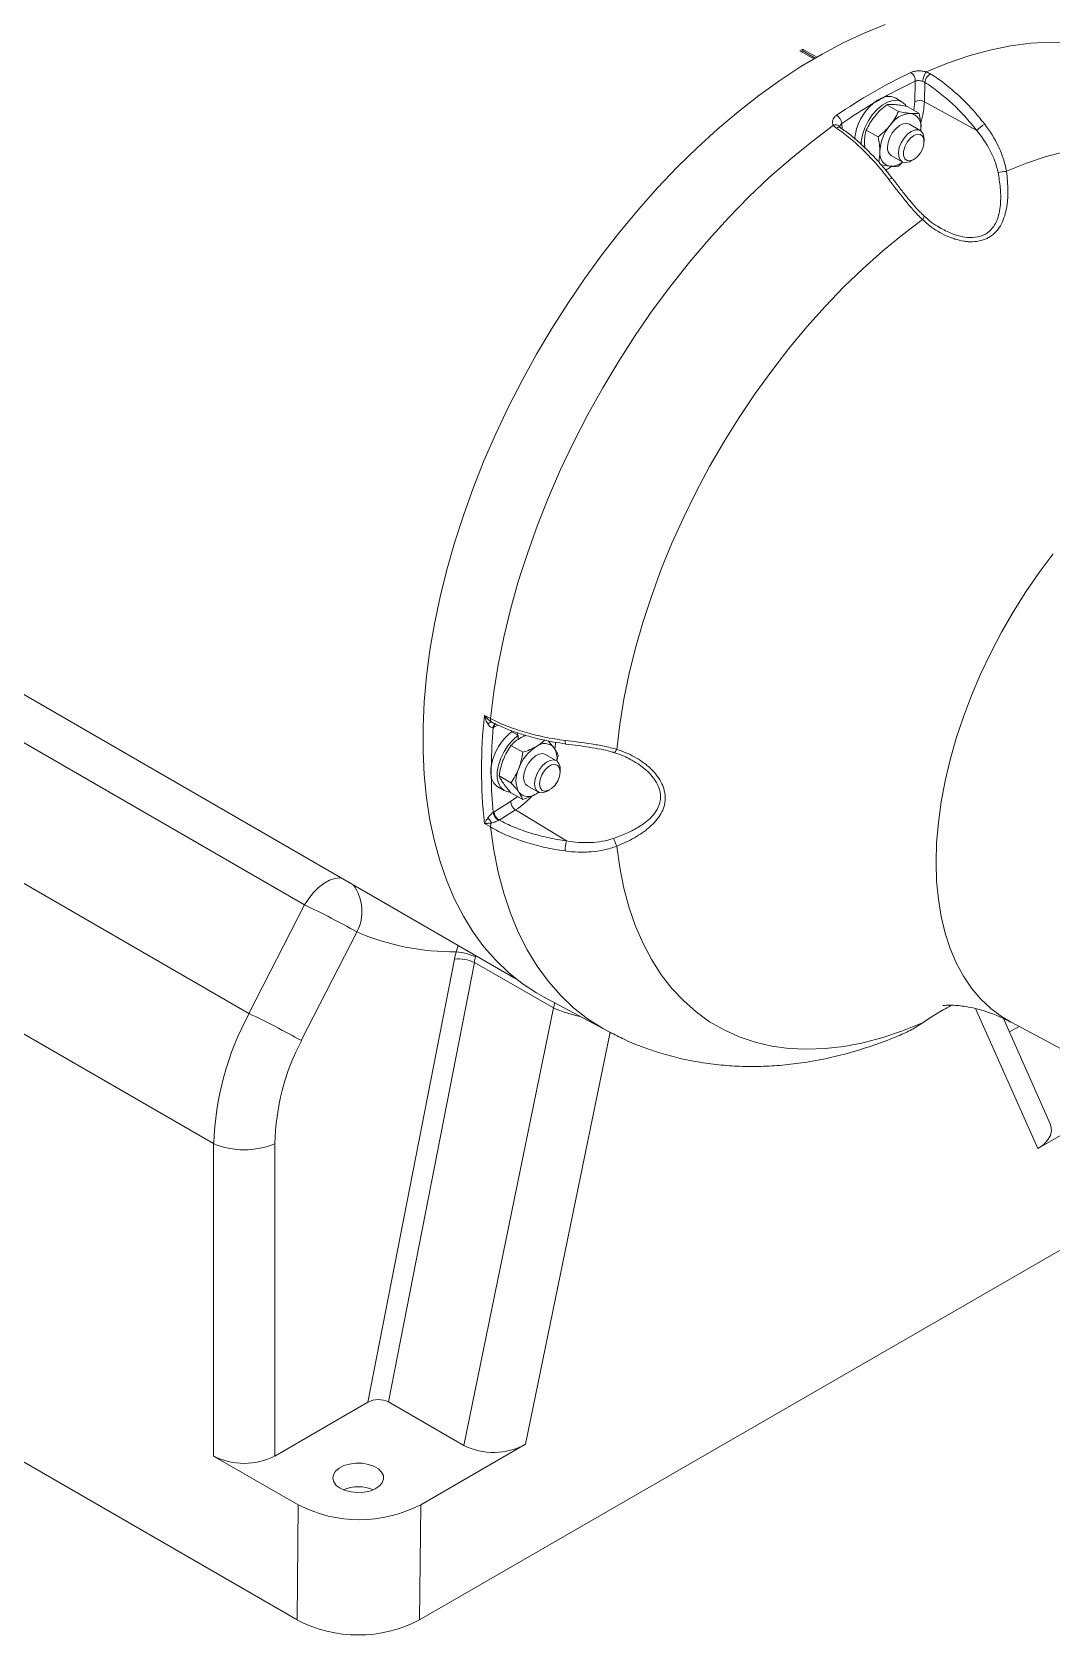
# Paper-space layout '_Isometric' of a CAD drawing. Header units: inches. Extents: x -15.5 to 15.5, y -11.8 to 15.
# Drawn here: x -3.17 to 5.63, y -11.77 to 2.06 of the extents above; entities that cross this region are included whole.
import ezdxf

# ---------------------------------------------------------------- set-up
doc = ezdxf.new("R2010")
doc.units = ezdxf.units.IN
doc.header["$MEASUREMENT"] = 0

psp = doc.layouts.new('_Isometric')

# ---------------------------------------------------------------- linework, layer by layer
at = {"color": 7, "linetype": 'Continuous', "lineweight": 15}
for p, q in [((3.481, 1.913), (3.457, 1.899)), ((3.457, 1.899), (3.578, 1.829)), ((3.481, 1.897), (3.471, 1.89)), ((3.481, 1.913), (3.602, 1.843)), ((3.481, 1.913), (3.481, 1.897)), ((3.481, 1.897), (3.588, 1.835)), ((4.447, 1.458), (4.451, 1.636)), ((4.535, 1.625), (4.531, 1.457)), ((4.206, 1.433), (4.307, 1.375)), ((4.336, 1.459), (4.281, 1.491)), ((4.383, 1.417), (4.484, 1.359)), ((4.983, 1.21), (4.531, 1.457)), ((4.495, 1.211), (4.401, 1.265)), ((3.802, 1.241), (3.802, 1.242)), ((3.809, 1.235), (3.81, 1.234)), ((4.029, 1.213), (4.131, 1.155)), ((4.5, 1.232), (4.498, 1.21)), ((4.499, 1.208), (4.5, 1.232)), ((4.528, 1.115), (4.528, 1.139)), ((4.014, 1.104), (4.018, 1.061)), ((4.245, 0.994), (4.339, 0.94)), ((4.346, 0.94), (4.307, 0.903)), ((4.417, 0.948), (4.439, 0.96)), ((4.255, 0.798), (4.255, 0.797)), ((-5.995, -2.066), (1.007, -6.108)), ((-0.817, -5.471), (-4.326, -3.445)), ((0.734, -3.837), (0.788, -3.864)), ((0.795, -3.893), (0.821, -3.908)), ((0.832, -3.908), (0.828, -3.911)), ((1.027, -4.008), (0.972, -3.977)), ((1.019, -4.004), (1.019, -3.986)), ((1.027, -4.008), (1.027, -4.043)), ((1.091, -4.009), (1.051, -4.027)), ((1.074, -4.016), (1.074, -4.004)), ((0.964, -4.095), (1.066, -4.154)), ((1.286, -4.056), (1.337, -4.118)), ((1.438, -4.083), (1.437, -4.083)), ((1.356, -4.227), (1.262, -4.173)), ((1.372, -4.181), (1.36, -4.229)), ((1.852, -4.156), (1.852, -4.156)), ((-1.297, -6.408), (-4.898, -4.329)), ((0.862, -4.358), (0.964, -4.417)), ((1.388, -4.323), (1.388, -4.299)), ((0.85, -4.452), (0.905, -4.484)), ((0.964, -4.504), (1.066, -4.562)), ((1.106, -4.444), (1.2, -4.498)), ((1.204, -4.497), (1.184, -4.512)), ((1.203, -4.5), (1.184, -4.512)), ((1.278, -4.49), (1.299, -4.478)), ((0.818, -4.667), (0.961, -4.58)), ((1.004, -4.652), (0.861, -4.739)), ((1.444, -4.919), (1.004, -4.652)), ((0.788, -4.799), (0.734, -4.769)), ((-1.602, -7.531), (-5.308, -5.391)), ((-1.297, -6.408), (-0.817, -5.471)), ((-0.365, -5.705), (-0.845, -6.642)), ((-0.27, -9.762), (0.477, -5.938)), ((0.648, -5.967), (-0.093, -9.759)), ((1.33, -6.36), (0.648, -5.967)), ((0.556, -10.134), (1.33, -6.36)), ((1.245, -6.264), (1.799, -6.561)), ((5.616, -7.359), (5.212, -6.45)), ((5.275, -6.481), (6.27, -7.014)), ((5.264, -6.567), (5.347, -6.52)), ((6.384, -7.068), (5.508, -7.574)), ((-1.602, -10.226), (-1.602, -7.531)), ((-1.073, -7.531), (-1.073, -10.226)), ((0.175, -11.64), (6.542, -7.965)), ((-0.882, -11.64), (-6.543, -8.372)), ((-1.073, -10.226), (-0.27, -9.762)), ((0.556, -10.134), (-0.093, -9.759)), ((-0.872, -10.647), (-1.602, -10.226)), ((1.09, -10.124), (0.185, -10.647)), ((-0.882, -11.64), (-0.872, -10.647)), ((0.185, -10.647), (0.175, -11.64))]:
    psp.add_line(p, q, dxfattribs=at)
at = {"color": 8, "linetype": 'Continuous', "lineweight": 15}
for p, q in [((3.819, 1.271), (3.82, 1.224)), ((0.851, -3.919), (0.818, -3.937)), ((0.492, -5.876), (0.508, -5.82)), ((0.661, -5.908), (0.658, -5.92)), ((1.343, -6.317), (1.33, -6.36)), ((5.508, -7.574), (4.971, -6.365)), ((1.819, -6.57), (1.09, -10.124))]:
    psp.add_line(p, q, dxfattribs=at)
at = {"color": 7, "linetype": 'Continuous', "lineweight": 15, "flags": 128}
for points in [[(4.192, 2.124), (4.011, 2.051), (3.83, 1.966), (3.648, 1.869), (3.465, 1.761), (3.283, 1.642), (3.102, 1.512), (2.923, 1.371), (2.745, 1.221), (2.57, 1.061), (2.398, 0.893), (2.229, 0.715), (2.064, 0.53), (1.904, 0.337), (1.748, 0.137), (1.598, -0.069), (1.454, -0.281), (1.316, -0.499), (1.184, -0.72), (1.06, -0.946), (0.942, -1.175), (0.833, -1.407), (0.731, -1.64), (0.638, -1.875), (0.553, -2.111), (0.477, -2.346), (0.41, -2.58), (0.352, -2.814), (0.304, -3.045), (0.265, -3.273), (0.236, -3.498), (0.216, -3.718), (0.207, -3.934), (0.207, -4.145), (0.216, -4.349), (0.236, -4.548), (0.265, -4.739), (0.304, -4.922), (0.352, -5.097), (0.41, -5.263), (0.477, -5.421), (0.553, -5.568), (0.638, -5.706), (0.731, -5.833), (0.833, -5.949), (0.942, -6.054), (1.06, -6.148), (1.184, -6.23), (1.245, -6.264)], [(4.374, 1.42), (4.365, 1.434), (4.336, 1.459), (4.3, 1.471), (4.258, 1.47), (4.213, 1.456), (4.167, 1.43), (4.122, 1.392), (4.081, 1.345), (4.045, 1.29), (4.016, 1.232), (3.996, 1.173), (3.985, 1.115), (3.984, 1.086)], [(3.747, 1.255), (3.561, 1.116), (3.377, 0.966), (3.195, 0.807), (3.017, 0.637), (2.841, 0.458), (2.67, 0.27), (2.504, 0.073), (2.342, -0.13), (2.186, -0.341), (2.036, -0.558), (1.893, -0.781), (1.756, -1.009), (1.627, -1.24), (1.506, -1.476), (1.392, -1.714), (1.288, -1.955), (1.192, -2.196), (1.105, -2.439), (1.027, -2.681), (0.959, -2.922), (0.901, -3.162), (0.853, -3.4), (0.815, -3.634), (0.788, -3.864)], [(4.213, 1.066), (4.218, 1.106), (4.232, 1.149), (4.254, 1.19), (4.283, 1.225), (4.315, 1.252), (4.348, 1.268), (4.378, 1.272), (4.401, 1.265)], [(4.417, 0.948), (4.401, 0.94), (4.369, 0.933), (4.342, 0.938), (4.322, 0.956), (4.31, 0.985), (4.307, 1.021), (4.314, 1.063), (4.331, 1.105), (4.355, 1.145), (4.385, 1.179), (4.417, 1.203), (4.417, 1.203)], [(4.439, 1.166), (4.469, 1.178), (4.496, 1.175), (4.516, 1.159), (4.526, 1.132), (4.526, 1.096), (4.516, 1.056), (4.496, 1.017), (4.469, 0.984), (4.439, 0.96), (4.408, 0.949), (4.381, 0.951), (4.361, 0.967), (4.351, 0.994), (4.351, 1.03), (4.361, 1.07), (4.381, 1.109), (4.408, 1.142), (4.439, 1.166)], [(4.417, 1.203), (4.45, 1.216), (4.48, 1.217), (4.504, 1.205), (4.52, 1.181), (4.527, 1.149), (4.528, 1.139)], [(7.876, -0.665), (7.85, -0.481), (7.815, -0.304), (7.769, -0.135), (7.713, 0.024), (7.649, 0.174), (7.574, 0.314), (7.491, 0.444), (7.399, 0.562), (7.299, 0.67), (7.19, 0.765), (7.074, 0.849), (6.95, 0.92), (6.82, 0.979), (6.683, 1.025), (6.54, 1.059), (6.391, 1.079), (6.237, 1.086), (6.079, 1.081), (5.916, 1.062), (5.751, 1.03), (5.582, 0.986), (5.411, 0.928), (5.238, 0.858)], [(4.515, 0.441), (4.342, 0.311), (4.171, 0.171), (4.002, 0.021), (3.836, -0.139), (3.674, -0.308), (3.515, -0.485), (3.362, -0.67), (3.213, -0.862), (3.07, -1.06), (2.933, -1.265), (2.802, -1.474), (2.678, -1.689), (2.562, -1.906), (2.454, -2.127), (2.353, -2.351), (2.261, -2.575), (2.178, -2.801), (2.104, -3.027), (2.039, -3.252), (1.984, -3.475), (1.938, -3.696), (1.902, -3.915), (1.876, -4.129)], [(4.526, 0.475), (4.525, 0.475), (4.523, 0.476)], [(1.027, -4.008), (0.982, -4.046), (0.941, -4.094), (0.905, -4.148), (0.876, -4.206), (0.856, -4.265), (0.846, -4.323), (0.846, -4.377), (0.856, -4.422), (0.876, -4.459), (0.905, -4.484), (0.941, -4.496), (0.954, -4.497)], [(1.073, -4.372), (1.078, -4.332), (1.092, -4.289), (1.115, -4.248), (1.143, -4.213), (1.175, -4.186), (1.208, -4.17), (1.239, -4.166), (1.262, -4.173)], [(1.167, -4.426), (1.172, -4.386), (1.186, -4.343), (1.209, -4.302), (1.237, -4.267), (1.269, -4.24), (1.302, -4.224), (1.333, -4.22), (1.359, -4.229), (1.377, -4.25), (1.387, -4.28), (1.388, -4.299)], [(1.21, -4.426), (1.215, -4.388), (1.231, -4.348), (1.254, -4.311), (1.283, -4.282), (1.314, -4.264), (1.344, -4.26), (1.367, -4.269), (1.383, -4.291), (1.388, -4.323), (1.383, -4.362), (1.367, -4.402), (1.344, -4.438), (1.314, -4.467), (1.283, -4.485), (1.254, -4.49), (1.231, -4.48), (1.215, -4.458), (1.21, -4.426)], [(1.278, -4.49), (1.269, -4.494), (1.237, -4.505), (1.209, -4.502), (1.186, -4.487), (1.172, -4.461), (1.167, -4.426)], [(1.876, -4.965), (1.902, -5.149), (1.938, -5.326), (1.984, -5.495), (2.039, -5.654), (2.104, -5.804), (2.178, -5.944), (2.261, -6.074), (2.353, -6.192), (2.454, -6.299), (2.562, -6.395), (2.678, -6.479), (2.802, -6.55), (2.933, -6.609), (3.07, -6.655), (3.213, -6.689), (3.362, -6.709), (3.515, -6.716), (3.674, -6.711), (3.836, -6.692), (4.002, -6.66), (4.171, -6.615), (4.342, -6.558), (4.515, -6.488)], [(5.616, -7.359), (5.622, -7.376), (5.628, -7.418), (5.618, -7.46), (5.594, -7.501), (5.557, -7.54), (5.508, -7.574)], [(-0.509, -10.504), (-0.466, -10.524), (-0.415, -10.536), (-0.36, -10.541), (-0.306, -10.538), (-0.254, -10.528), (-0.208, -10.51), (-0.172, -10.486), (-0.147, -10.457), (-0.135, -10.426), (-0.136, -10.395), (-0.152, -10.364), (-0.18, -10.337), (-0.219, -10.314), (-0.266, -10.298), (-0.319, -10.289), (-0.374, -10.288), (-0.428, -10.295), (-0.477, -10.309), (-0.519, -10.33), (-0.55, -10.357), (-0.568, -10.387), (-0.573, -10.418), (-0.565, -10.45), (-0.543, -10.479), (-0.509, -10.504)]]:
    psp.add_lwpolyline(points, dxfattribs=at)
at = {"color": 8, "linetype": 'Continuous', "lineweight": 15, "flags": 128}
for points in [[(6.581, 1.723), (6.535, 1.75), (6.399, 1.82), (6.255, 1.878), (6.105, 1.921), (5.949, 1.952), (5.788, 1.969), (5.621, 1.973), (5.45, 1.963), (5.275, 1.94), (5.096, 1.904), (4.915, 1.854), (4.731, 1.791), (4.545, 1.716)], [(4.44, 1.384), (4.441, 1.389), (4.447, 1.458)], [(4.244, 0.901), (4.237, 0.895), (4.195, 0.865)], [(4.225, 0.787), (4.234, 0.792), (4.241, 0.796), (4.248, 0.798), (4.252, 0.799), (4.255, 0.798), (4.255, 0.798)], [(4.515, 0.441), (4.519, 0.448), (4.523, 0.454), (4.526, 0.46), (4.527, 0.466), (4.528, 0.47), (4.527, 0.473), (4.526, 0.475)], [(5.642, -2.443), (5.522, -2.604), (5.407, -2.77), (5.299, -2.941), (5.197, -3.117), (5.103, -3.297), (5.016, -3.479), (4.937, -3.664), (4.867, -3.849), (4.805, -4.034), (4.752, -4.219), (4.709, -4.402), (4.675, -4.583), (4.651, -4.761), (4.636, -4.935), (4.631, -5.103), (4.636, -5.266), (4.651, -5.423), (4.675, -5.572), (4.709, -5.714), (4.752, -5.847), (4.805, -5.971), (4.867, -6.085), (4.937, -6.189), (5.016, -6.282), (5.103, -6.364), (5.197, -6.435), (5.275, -6.481)], [(1.349, -4.066), (1.344, -4.116), (1.343, -4.122)], [(1.437, -4.083), (1.437, -4.083), (1.435, -4.081), (1.433, -4.077), (1.432, -4.07), (1.431, -4.062), (1.431, -4.052)], [(1.852, -4.156), (1.854, -4.156), (1.857, -4.155), (1.861, -4.153), (1.865, -4.149), (1.868, -4.143), (1.872, -4.137), (1.876, -4.129)], [(0.961, -4.58), (1.018, -4.54), (1.021, -4.536)], [(0.788, -4.799), (0.815, -4.998), (0.853, -5.188), (0.901, -5.37), (0.959, -5.542), (1.027, -5.705), (1.104, -5.858), (1.191, -6), (1.287, -6.131), (1.391, -6.25), (1.504, -6.358), (1.625, -6.453), (1.754, -6.536), (1.799, -6.561)], [(-0.817, -5.471), (-0.781, -5.415), (-0.74, -5.365), (-0.696, -5.321), (-0.65, -5.286), (-0.603, -5.259), (-0.557, -5.243), (-0.514, -5.237), (-0.502, -5.237)]]:
    psp.add_lwpolyline(points, dxfattribs=at)
at = {"color": 7, "linetype": 'Continuous', "lineweight": 15}
for centre, radius, start, end in [((6.339, -2.363), 4.506, 115.2919, 124.7027), ((4.366, 1.64), 0.0858, 357.2809, 55.6553), ((4.692, 1.618), 0.177, 146.4504, 174.8524), ((4.632, 1.613), 0.0982, 119.7022, 173.3102), ((6.19, -2.076), 4.099, 115.1052, 119.3906), ((6.55, -2.698), 4.818, 120.6786, 124.5265), ((4.386, 1.094), 0.459, 129.9877, 174.7784), ((6.362, -2.387), 4.454, 119.3497, 120.6449), ((4.269, 1.238), 0.273, 109.3805, 130.6141), ((4.224, 1.381), 0.123, 62.483, 111.5176), ((4.488, 1.373), 0.0947, 63.3267, 115.773), ((3.719, 1.257), 0.101, 8.4035, 57.2298), ((4.53, 1.01), 0.384, 140.2279, 177.3607), ((4.425, 1.13), 0.228, 93.4295, 146.5651), ((4.392, 1.249), 0.11, 350.7481, 79.4532), ((5.19, 1.02), 0.281, 119.5846, 137.5301), ((4.255, 1.01), 0.11, 170.7481, 259.4532), ((4.289, 1.057), 0.0766, 173.5102, 235.1777), ((4.239, 1.069), 0.167, 268.6606, 308.4577), ((5.248, 0.54), 0.318, 91.86, 104.9501), ((5.214, -4.303), 4.504, 174.0603, 185.9397), ((0.828, -3.87), 0.0409, 172.2037, 214.7842), ((0.806, -3.945), 0.0534, 101.7259, 139.1903), ((5.613, -4.323), 4.819, 175.4641, 179.3187), ((1.254, -4.349), 0.467, 127.0618, 169.6529), ((1.391, -4.427), 0.384, 122.638, 159.7729), ((1.253, -4.189), 0.11, 40.5328, 129.2482), ((1.19, -4.206), 0.171, 352.0313, 30.851), ((1.063, -4.316), 0.273, 169.385, 190.615), ((5.249, -4.316), 4.455, 179.3525, 180.6475), ((4.894, -4.323), 4.1, 180.6065, 184.9), ((0.915, -4.349), 0.122, 188.2546, 237.7416), ((1.235, -4.397), 0.228, 153.4364, 206.5636), ((1.149, -4.381), 0.0766, 173.5102, 235.1777), ((1.114, -4.427), 0.11, 220.5328, 309.2482), ((0.913, -4.652), 0.106, 191.1916, 237.3673), ((0.913, -4.66), 0.0947, 184.2227, 236.6773), ((1.056, -4.573), 0.0947, 184.2227, 236.6773), ((0.682, -4.809), 0.121, 21.988, 46.8699), ((0.865, -4.796), 0.0774, 155.4321, 182.5818), ((1.712, -5.004), 0.281, 162.4724, 180.4133), ((2.157, -4.814), 0.318, 195.0537, 208.1358), ((-4.524, -13.177), 8.552, 60.8989, 64.3077), ((0.475, -3.732), 2.144, 246.9404, 270.4576), ((1.193, -6.078), 0.73, 163.9292, 168.9139), ((0.505, -6.291), 0.354, 66.2389, 94.5901), ((0.445, -6.39), 0.516, 65.667, 84.8553), ((1.184, -6.059), 0.544, 165.1206, 170.1723), ((0.967, -7.626), 2.57, 151.7222, 177.8848), ((-5.004, -14.114), 8.552, 60.8989, 64.3077), ((0.914, -7.568), 1.987, 152.2441, 178.9383), ((-1.338, -6.894), 0.69, 247.4787, 292.5213), ((-0.179, -9.931), 0.192, 63.409, 118.5216), ((-1.338, -9.717), 0.573, 242.5607, 297.4393), ((0.814, -9.617), 0.578, 243.4528, 298.5109), ((-0.354, -10.837), 0.346, 67.7632, 112.2368), ((-0.344, -9.633), 1.143, 242.4691, 297.5641), ((-0.354, -10.627), 1.143, 242.4664, 297.5668)]:
    psp.add_arc(centre, radius, start, end, dxfattribs=at)
at = {"color": 8, "linetype": 'Continuous', "lineweight": 15}
for centre, radius, start, end in [((3.886, 1.481), 0.645, 341.7617, 357.8698), ((3.765, 1.213), 0.0463, 39.435, 113.9657), ((3.794, 1.207), 0.032, 62.7395, 133.385), ((0.845, -3.943), 0.0359, 117.9248, 178.4484), ((0.851, -3.935), 0.0325, 130.5563, 183.4619), ((0.66, -4.104), 0.647, 302.1401, 318.5288), ((-0.714, -5.526), 0.392, 332.8571, 35.2874), ((1.757, -5.417), 1.035, 245.6654, 259.1441)]:
    psp.add_arc(centre, radius, start, end, dxfattribs=at)
at = {"color": 7, "linetype": 'Continuous', "lineweight": 15}
for points, knots in [([(4.414, 1.711), (4.422, 1.715), (4.432, 1.718), (4.447, 1.722), (4.453, 1.723), (4.464, 1.724), (4.47, 1.724), (4.481, 1.725), (4.487, 1.725), (4.499, 1.724), (4.505, 1.724), (4.522, 1.721), (4.534, 1.719), (4.545, 1.716)], [0, 0, 0, 0, 0.25, 0.25, 0.375, 0.375, 0.5, 0.5, 0.625, 0.625, 0.75, 0.75, 1, 1, 1, 1]), ([(4.584, 1.698), (4.626, 1.672), (4.667, 1.644), (4.748, 1.581), (4.788, 1.547), (4.846, 1.493), (4.866, 1.474), (4.904, 1.435), (4.924, 1.415), (4.98, 1.353), (5.016, 1.309), (5.051, 1.264)], [0, 0, 0, 0, 0.25, 0.25, 0.5, 0.5, 0.625, 0.625, 0.75, 0.75, 1, 1, 1, 1]), ([(4.516, 1.634), (4.511, 1.636), (4.505, 1.637), (4.493, 1.64), (4.487, 1.64), (4.476, 1.641), (4.47, 1.641), (4.46, 1.639), (4.455, 1.638), (4.451, 1.636)], [0, 0, 0, 0, 0.25, 0.25, 0.5, 0.5, 0.75, 0.75, 1, 1, 1, 1]), ([(4.983, 1.21), (4.949, 1.253), (4.914, 1.294), (4.861, 1.353), (4.842, 1.373), (4.805, 1.41), (4.787, 1.428), (4.73, 1.48), (4.692, 1.512), (4.614, 1.572), (4.575, 1.6), (4.535, 1.625)], [0, 0, 0, 0, 0.25, 0.25, 0.375, 0.375, 0.5, 0.5, 0.75, 0.75, 1, 1, 1, 1]), ([(4.206, 1.433), (4.187, 1.418), (4.168, 1.402), (4.133, 1.369), (4.117, 1.351), (4.102, 1.332)], [0, 0, 0, 0, 0.5, 0.5, 1, 1, 1, 1]), ([(4.279, 1.434), (4.271, 1.435), (4.264, 1.435), (4.251, 1.436), (4.244, 1.436), (4.226, 1.436), (4.216, 1.435), (4.206, 1.433)], [0, 0, 0, 0, 0.25, 0.25, 0.5, 0.5, 1, 1, 1, 1]), ([(4.383, 1.417), (4.364, 1.421), (4.345, 1.425), (4.31, 1.431), (4.294, 1.433), (4.279, 1.434)], [0, 0, 0, 0, 0.5, 0.5, 1, 1, 1, 1]), ([(3.747, 1.255), (3.742, 1.262), (3.739, 1.27), (3.738, 1.281), (3.738, 1.285), (3.739, 1.293), (3.739, 1.297), (3.742, 1.304), (3.743, 1.308), (3.747, 1.315), (3.75, 1.319), (3.758, 1.33), (3.765, 1.336), (3.774, 1.342)], [0, 0, 0, 0, 0.25, 0.25, 0.375, 0.375, 0.5, 0.5, 0.625, 0.625, 0.75, 0.75, 1, 1, 1, 1]), ([(4.102, 1.332), (4.094, 1.323), (4.087, 1.313), (4.074, 1.294), (4.067, 1.284), (4.05, 1.254), (4.039, 1.234), (4.029, 1.213)], [0, 0, 0, 0, 0.25, 0.25, 0.5, 0.5, 1, 1, 1, 1]), ([(4.131, 1.155), (4.15, 1.17), (4.168, 1.186), (4.203, 1.219), (4.22, 1.237), (4.235, 1.255)], [0, 0, 0, 0, 0.5, 0.5, 1, 1, 1, 1]), ([(4.235, 1.255), (4.242, 1.265), (4.25, 1.274), (4.263, 1.294), (4.269, 1.304), (4.287, 1.333), (4.298, 1.354), (4.307, 1.375)], [0, 0, 0, 0, 0.25, 0.25, 0.5, 0.5, 1, 1, 1, 1]), ([(4.307, 1.375), (4.327, 1.37), (4.345, 1.367), (4.38, 1.361), (4.397, 1.359), (4.412, 1.357)], [0, 0, 0, 0, 0.5, 0.5, 1, 1, 1, 1]), ([(4.412, 1.357), (4.419, 1.357), (4.426, 1.356), (4.44, 1.356), (4.446, 1.356), (4.464, 1.356), (4.475, 1.357), (4.484, 1.359)], [0, 0, 0, 0, 0.25, 0.25, 0.5, 0.5, 1, 1, 1, 1]), ([(4.5, 1.232), (4.5, 1.252), (4.498, 1.273), (4.493, 1.315), (4.489, 1.337), (4.484, 1.359)], [0, 0, 0, 0, 0.5, 0.5, 1, 1, 1, 1]), ([(5.051, 1.264), (5.097, 1.205), (5.137, 1.141), (5.177, 1.056), (5.185, 1.039), (5.199, 1.004), (5.205, 0.986), (5.223, 0.932), (5.232, 0.896), (5.238, 0.858)], [0, 0, 0, 0, 0.5, 0.5, 0.625, 0.625, 0.75, 0.75, 1, 1, 1, 1]), ([(4.225, 0.787), (4.191, 0.833), (4.155, 0.876), (4.083, 0.959), (4.046, 0.998), (3.989, 1.054), (3.97, 1.072), (3.931, 1.107), (3.911, 1.124), (3.852, 1.173), (3.812, 1.203), (3.772, 1.23)], [0, 0, 0, 0, 0.25, 0.25, 0.5, 0.5, 0.625, 0.625, 0.75, 0.75, 1, 1, 1, 1]), ([(3.809, 1.235), (3.808, 1.236), (3.803, 1.239), (3.801, 1.242), (3.801, 1.242), (3.801, 1.242)], [0, 0, 0, 0, 0.156253, 0.738592, 1, 1, 1, 1]), ([(4.253, 0.796), (4.236, 0.819), (4.193, 0.876), (4.118, 0.96), (4.032, 1.05), (3.941, 1.132), (3.867, 1.193), (3.822, 1.223), (3.808, 1.232)], [0, 0, 0, 0, 0.128519, 0.322929, 0.519008, 0.716116, 0.913455, 1, 1, 1, 1]), ([(4.014, 1.104), (4.014, 1.124), (4.015, 1.144), (4.021, 1.18), (4.025, 1.197), (4.029, 1.213)], [0, 0, 0, 0, 0.5, 0.5, 1, 1, 1, 1]), ([(4.146, 1.028), (4.146, 1.048), (4.145, 1.069), (4.139, 1.111), (4.135, 1.133), (4.131, 1.155)], [0, 0, 0, 0, 0.5, 0.5, 1, 1, 1, 1]), ([(5.166, 0.848), (5.159, 0.881), (5.15, 0.914), (5.132, 0.963), (5.126, 0.979), (5.112, 1.01), (5.104, 1.025), (5.065, 1.101), (5.026, 1.157), (4.983, 1.21)], [0, 0, 0, 0, 0.25, 0.25, 0.375, 0.375, 0.5, 0.5, 1, 1, 1, 1]), ([(4.136, 0.939), (4.136, 0.939), (4.143, 0.966), (4.145, 0.997), (4.146, 1.028)], [0, 0, 0, 0, 0.014549, 1, 1, 1, 1]), ([(4.235, 0.902), (4.233, 0.902), (4.21, 0.904), (4.182, 0.91), (4.157, 0.915)], [0, 0, 0, 0, 0.093436, 1, 1, 1, 1]), ([(4.307, 0.903), (4.298, 0.902), (4.287, 0.901), (4.263, 0.9), (4.25, 0.901), (4.235, 0.902)], [0, 0, 0, 0, 0.5, 0.5, 1, 1, 1, 1]), ([(5.238, 0.858), (5.246, 0.801), (5.251, 0.745), (5.251, 0.663), (5.25, 0.636), (5.247, 0.596), (5.246, 0.583), (5.242, 0.556), (5.24, 0.543), (5.232, 0.505), (5.226, 0.48), (5.209, 0.433), (5.199, 0.41), (5.174, 0.368), (5.16, 0.349), (5.135, 0.323), (5.126, 0.315), (5.107, 0.301), (5.088, 0.287), (5.066, 0.277), (5.044, 0.268), (5.033, 0.264), (4.997, 0.255), (4.972, 0.251), (4.934, 0.25), (4.922, 0.25), (4.896, 0.252), (4.883, 0.254), (4.845, 0.26), (4.819, 0.266), (4.781, 0.278), (4.768, 0.282), (4.743, 0.292), (4.731, 0.297), (4.694, 0.314), (4.67, 0.327), (4.623, 0.355), (4.601, 0.37), (4.557, 0.404), (4.535, 0.422), (4.515, 0.441)], [0, 0, 0, 0, 0.125, 0.125, 0.1875, 0.1875, 0.21875, 0.21875, 0.25, 0.25, 0.3125, 0.3125, 0.375, 0.375, 0.4375, 0.4375, 0.46875, 0.46875, 0.5, 0.53125, 0.53125, 0.5625, 0.5625, 0.625, 0.625, 0.65625, 0.65625, 0.6875, 0.6875, 0.75, 0.75, 0.78125, 0.78125, 0.8125, 0.8125, 0.875, 0.875, 0.9375, 0.9375, 1, 1, 1, 1]), ([(4.515, 0.441), (4.488, 0.466), (4.462, 0.493), (4.413, 0.549), (4.388, 0.578), (4.352, 0.622), (4.341, 0.637), (4.317, 0.667), (4.305, 0.682), (4.27, 0.727), (4.248, 0.757), (4.225, 0.787)], [0, 0, 0, 0, 0.25, 0.25, 0.5, 0.5, 0.625, 0.625, 0.75, 0.75, 1, 1, 1, 1]), ([(4.522, 0.479), (4.513, 0.488), (4.484, 0.515), (4.435, 0.569), (4.375, 0.641), (4.315, 0.718), (4.275, 0.771), (4.255, 0.798)], [0, 0, 0, 0, 0.091953, 0.298684, 0.52143, 0.760122, 1, 1, 1, 1]), ([(4.661, 0.373), (4.638, 0.387), (4.59, 0.417), (4.548, 0.455), (4.526, 0.475)], [0, 0, 0, 0, 0.481675, 1, 1, 1, 1]), ([(4.649, 0.381), (4.652, 0.378), (4.656, 0.375), (4.661, 0.373), (4.661, 0.373)], [0, 0, 0, 0, 0.9428274, 1, 1, 1, 1]), ([(0.765, -3.91), (0.758, -3.9), (0.752, -3.888), (0.742, -3.863), (0.738, -3.85), (0.734, -3.837)], [0, 0, 0, 0, 0.5, 0.5, 1, 1, 1, 1]), ([(0.795, -3.893), (0.783, -3.885), (0.772, -3.876), (0.752, -3.857), (0.743, -3.847), (0.734, -3.837)], [0, 0, 0, 0, 0.5, 0.5, 1, 1, 1, 1]), ([(0.788, -3.864), (0.833, -3.887), (0.88, -3.909), (0.979, -3.948), (1.031, -3.965), (1.139, -3.997), (1.196, -4.011), (1.311, -4.035), (1.371, -4.044), (1.431, -4.052)], [0, 0, 0, 0, 0.25, 0.25, 0.5, 0.5, 0.75, 0.75, 1, 1, 1, 1]), ([(0.809, -3.942), (0.805, -3.943), (0.8, -3.943), (0.792, -3.94), (0.788, -3.937), (0.781, -3.931), (0.777, -3.927), (0.771, -3.919), (0.768, -3.915), (0.765, -3.91)], [0, 0, 0, 0, 0.25, 0.25, 0.5, 0.5, 0.75, 0.75, 1, 1, 1, 1]), ([(0.828, -3.911), (0.828, -3.911), (0.829, -3.91), (0.831, -3.91), (0.828, -3.91), (0.822, -3.909), (0.817, -3.906), (0.816, -3.906)], [0, 0, 0, 0, 0.003709, 0.341126, 0.596082, 0.863289, 1, 1, 1, 1]), ([(0.822, -3.905), (0.837, -3.913), (0.884, -3.937), (0.972, -3.971), (1.086, -4.009), (1.207, -4.041), (1.325, -4.066), (1.403, -4.076), (1.438, -4.081)], [0, 0, 0, 0, 0.083934, 0.272825, 0.463256, 0.654543, 0.845792, 1, 1, 1, 1]), ([(0.964, -4.095), (0.951, -4.114), (0.939, -4.133), (0.916, -4.174), (0.906, -4.195), (0.898, -4.218)], [0, 0, 0, 0, 0.5, 0.5, 1, 1, 1, 1]), ([(1.051, -4.027), (1.033, -4.037), (1.018, -4.048), (0.989, -4.071), (0.976, -4.083), (0.964, -4.095)], [0, 0, 0, 0, 0.5, 0.5, 1, 1, 1, 1]), ([(1.184, -4.104), (1.166, -4.114), (1.147, -4.123), (1.108, -4.14), (1.087, -4.147), (1.066, -4.154)], [0, 0, 0, 0, 0.5, 0.5, 1, 1, 1, 1]), ([(1.184, -4.104), (1.209, -4.087), (1.236, -4.07), (1.256, -4.05), (1.256, -4.05)], [0, 0, 0, 0, 0.976689, 1, 1, 1, 1]), ([(1.337, -4.118), (1.341, -4.124), (1.345, -4.13), (1.352, -4.141), (1.355, -4.147), (1.364, -4.163), (1.369, -4.172), (1.372, -4.181)], [0, 0, 0, 0, 0.25, 0.25, 0.5, 0.5, 1, 1, 1, 1]), ([(1.431, -4.052), (1.506, -4.061), (1.581, -4.07), (1.674, -4.085), (1.693, -4.088), (1.73, -4.095), (1.749, -4.099), (1.804, -4.11), (1.841, -4.119), (1.876, -4.129)], [0, 0, 0, 0, 0.5, 0.5, 0.625, 0.625, 0.75, 0.75, 1, 1, 1, 1]), ([(1.437, -4.083), (1.437, -4.083), (1.472, -4.087), (1.54, -4.096), (1.642, -4.11), (1.736, -4.127), (1.807, -4.142), (1.842, -4.154), (1.851, -4.157)], [0, 0, 0, 0, 0.002769, 0.252441, 0.483219, 0.725188, 0.927285, 1, 1, 1, 1]), ([(1.876, -4.129), (1.93, -4.146), (1.98, -4.167), (2.052, -4.207), (2.075, -4.221), (2.108, -4.244), (2.119, -4.253), (2.14, -4.269), (2.15, -4.278), (2.179, -4.305), (2.197, -4.324), (2.23, -4.365), (2.245, -4.386), (2.269, -4.431), (2.278, -4.453), (2.288, -4.489), (2.29, -4.501), (2.294, -4.525), (2.295, -4.548), (2.294, -4.572), (2.291, -4.596), (2.288, -4.607), (2.278, -4.642), (2.269, -4.664), (2.251, -4.696), (2.244, -4.706), (2.23, -4.726), (2.222, -4.736), (2.198, -4.765), (2.18, -4.783), (2.15, -4.809), (2.14, -4.817), (2.119, -4.833), (2.108, -4.841), (2.075, -4.864), (2.052, -4.878), (2.005, -4.905), (1.98, -4.918), (1.929, -4.942), (1.903, -4.954), (1.876, -4.965)], [0, 0, 0, 0, 0.125, 0.125, 0.1875, 0.1875, 0.21875, 0.21875, 0.25, 0.25, 0.3125, 0.3125, 0.375, 0.375, 0.4375, 0.4375, 0.46875, 0.46875, 0.5, 0.53125, 0.53125, 0.5625, 0.5625, 0.625, 0.625, 0.65625, 0.65625, 0.6875, 0.6875, 0.75, 0.75, 0.78125, 0.78125, 0.8125, 0.8125, 0.875, 0.875, 0.9375, 0.9375, 1, 1, 1, 1]), ([(0.898, -4.218), (0.893, -4.229), (0.889, -4.24), (0.882, -4.263), (0.879, -4.275), (0.87, -4.31), (0.866, -4.334), (0.862, -4.358)], [0, 0, 0, 0, 0.25, 0.25, 0.5, 0.5, 1, 1, 1, 1]), ([(1.031, -4.294), (1.035, -4.283), (1.039, -4.272), (1.046, -4.249), (1.049, -4.237), (1.058, -4.202), (1.062, -4.178), (1.066, -4.154)], [0, 0, 0, 0, 0.25, 0.25, 0.5, 0.5, 1, 1, 1, 1]), ([(1.852, -4.156), (1.882, -4.166), (1.931, -4.182), (1.976, -4.206), (1.993, -4.216)], [0, 0, 0, 0, 0.606486, 1, 1, 1, 1]), ([(0.862, -4.358), (0.866, -4.367), (0.87, -4.377), (0.882, -4.398), (0.889, -4.41), (0.898, -4.422)], [0, 0, 0, 0, 0.5, 0.5, 1, 1, 1, 1]), ([(0.898, -4.422), (0.902, -4.428), (0.907, -4.434), (0.917, -4.448), (0.922, -4.454), (0.939, -4.475), (0.951, -4.489), (0.964, -4.504)], [0, 0, 0, 0, 0.25, 0.25, 0.5, 0.5, 1, 1, 1, 1]), ([(0.964, -4.417), (0.977, -4.398), (0.989, -4.379), (1.012, -4.338), (1.022, -4.317), (1.031, -4.294)], [0, 0, 0, 0, 0.5, 0.5, 1, 1, 1, 1]), ([(1.031, -4.499), (1.026, -4.492), (1.022, -4.486), (1.011, -4.473), (1.006, -4.466), (0.989, -4.446), (0.977, -4.432), (0.964, -4.417)], [0, 0, 0, 0, 0.25, 0.25, 0.5, 0.5, 1, 1, 1, 1]), ([(1.066, -4.562), (1.062, -4.553), (1.058, -4.543), (1.046, -4.522), (1.039, -4.511), (1.031, -4.499)], [0, 0, 0, 0, 0.5, 0.5, 1, 1, 1, 1]), ([(1.184, -4.512), (1.166, -4.522), (1.147, -4.532), (1.108, -4.548), (1.087, -4.555), (1.066, -4.562)], [0, 0, 0, 0, 0.5, 0.5, 1, 1, 1, 1]), ([(0.765, -4.721), (0.768, -4.717), (0.771, -4.713), (0.777, -4.705), (0.781, -4.701), (0.788, -4.693), (0.792, -4.689), (0.8, -4.68), (0.805, -4.676), (0.809, -4.673)], [0, 0, 0, 0, 0.25, 0.25, 0.5, 0.5, 0.75, 0.75, 1, 1, 1, 1]), ([(0.765, -4.721), (0.758, -4.73), (0.752, -4.738), (0.742, -4.754), (0.738, -4.762), (0.734, -4.769)], [0, 0, 0, 0, 0.5, 0.5, 1, 1, 1, 1]), ([(0.795, -4.764), (0.783, -4.766), (0.772, -4.767), (0.752, -4.769), (0.743, -4.769), (0.734, -4.769)], [0, 0, 0, 0, 0.5, 0.5, 1, 1, 1, 1]), ([(1.431, -5.006), (1.371, -4.998), (1.312, -4.987), (1.198, -4.962), (1.142, -4.947), (1.034, -4.912), (0.981, -4.893), (0.88, -4.849), (0.833, -4.825), (0.788, -4.799)], [0, 0, 0, 0, 0.25, 0.25, 0.5, 0.5, 0.75, 0.75, 1, 1, 1, 1]), ([(0.856, -4.742), (0.851, -4.745), (0.846, -4.747), (0.835, -4.752), (0.83, -4.754), (0.819, -4.758), (0.814, -4.759), (0.804, -4.762), (0.799, -4.763), (0.795, -4.764)], [0, 0, 0, 0, 0.25, 0.25, 0.5, 0.5, 0.75, 0.75, 1, 1, 1, 1]), ([(0.861, -4.739), (0.86, -4.739), (0.858, -4.74), (0.857, -4.741), (0.857, -4.741), (0.856, -4.742), (0.856, -4.742)], [0, 0, 0, 0, 0.0001326134, 0.0001326134, 0.0001326134, 0.0001729049, 0.0001729049, 0.0001729049, 0.0001729049]), ([(0.861, -4.739), (0.902, -4.761), (0.946, -4.782), (1.015, -4.81), (1.038, -4.819), (1.086, -4.836), (1.11, -4.844), (1.184, -4.867), (1.234, -4.88), (1.337, -4.902), (1.39, -4.912), (1.444, -4.919)], [0, 0, 0, 0, 0.25, 0.25, 0.375, 0.375, 0.5, 0.5, 0.75, 0.75, 1, 1, 1, 1]), ([(1.876, -4.965), (1.84, -4.978), (1.804, -4.988), (1.731, -5.004), (1.694, -5.01), (1.638, -5.014), (1.619, -5.015), (1.582, -5.016), (1.563, -5.016), (1.506, -5.014), (1.468, -5.011), (1.431, -5.006)], [0, 0, 0, 0, 0.25, 0.25, 0.5, 0.5, 0.625, 0.625, 0.75, 0.75, 1, 1, 1, 1]), ([(1.444, -4.919), (1.478, -4.925), (1.512, -4.929), (1.58, -4.934), (1.615, -4.934), (1.683, -4.932), (1.717, -4.928), (1.784, -4.916), (1.817, -4.908), (1.849, -4.897)], [0, 0, 0, 0, 0.25, 0.25, 0.5, 0.5, 0.75, 0.75, 1, 1, 1, 1]), ([(4.515, -6.488), (4.549, -6.465), (4.619, -6.419), (4.706, -6.369), (4.756, -6.341), (4.764, -6.337)], [0, 0, 0, 0, 0.450665, 0.914614, 1, 1, 1, 1]), ([(4.691, -6.34), (4.691, -6.34), (4.689, -6.341), (4.698, -6.339), (4.717, -6.337), (4.751, -6.336), (4.797, -6.337), (4.857, -6.343), (4.93, -6.355), (5.015, -6.375), (5.111, -6.406), (5.2, -6.442), (5.255, -6.472), (5.275, -6.483)], [0, 0, 0, 0, 0.01282, 0.097474, 0.18459, 0.274794, 0.368795, 0.467389, 0.571467, 0.681986, 0.799871, 0.925724, 1, 1, 1, 1]), ([(4.352, -6.58), (4.37, -6.572), (4.422, -6.551), (4.479, -6.512), (4.515, -6.488)], [0, 0, 0, 0, 0.364401, 1, 1, 1, 1]), ([(1.8, -6.56), (1.842, -6.582), (1.936, -6.631), (2.088, -6.695), (2.255, -6.752), (2.426, -6.798), (2.601, -6.832), (2.779, -6.855), (2.96, -6.866), (3.144, -6.866), (3.331, -6.853), (3.519, -6.829), (3.71, -6.792), (3.902, -6.744), (4.096, -6.683), (4.246, -6.627), (4.331, -6.59), (4.352, -6.581)], [0, 0, 0, 0, 0.053946, 0.121193, 0.188488, 0.255996, 0.323884, 0.392312, 0.461441, 0.531419, 0.602382, 0.674441, 0.747674, 0.822116, 0.897749, 0.974498, 1, 1, 1, 1])]:
    psp.add_open_spline(points, degree=3, knots=knots, dxfattribs=at)
for points in [[(4.545, 1.716), (4.559, 1.711), (4.572, 1.705), (4.584, 1.698)], [(4.535, 1.625), (4.529, 1.628), (4.523, 1.631), (4.516, 1.634)], [(3.772, 1.23), (3.761, 1.237), (3.753, 1.246), (3.747, 1.255)], [(0.818, -3.937), (0.815, -3.939), (0.812, -3.94), (0.809, -3.942)], [(0.809, -4.673), (0.812, -4.671), (0.815, -4.669), (0.818, -4.667)]]:
    psp.add_open_spline(points, degree=3, dxfattribs=at)
at = {"color": 8, "linetype": 'Continuous', "lineweight": 15}
for points, knots in [([(3.819, 1.271), (3.815, 1.267), (3.806, 1.259), (3.801, 1.248), (3.802, 1.241), (3.802, 1.239)], [0, 0, 0, 0, 0.422825, 0.846331, 1, 1, 1, 1]), ([(4.661, 0.373), (4.696, 0.354), (4.755, 0.322), (4.843, 0.295), (4.928, 0.283), (5.017, 0.293), (5.076, 0.326), (5.126, 0.374), (5.159, 0.432), (5.181, 0.515), (5.191, 0.605), (5.188, 0.717), (5.174, 0.804), (5.166, 0.848)], [0, 0, 0, 0, 0.112676, 0.188399, 0.266003, 0.368539, 0.4648, 0.485325, 0.602108, 0.677771, 0.755269, 0.875901, 1, 1, 1, 1]), ([(1.849, -4.897), (1.866, -4.891), (1.921, -4.872), (2.01, -4.832), (2.098, -4.78), (2.166, -4.725), (2.219, -4.665), (2.255, -4.588), (2.256, -4.52), (2.239, -4.45), (2.206, -4.387), (2.145, -4.32), (2.078, -4.263), (2.024, -4.233), (1.994, -4.216)], [0, 0, 0, 0, 0.049401, 0.158642, 0.270499, 0.345142, 0.42164, 0.522714, 0.617602, 0.637835, 0.752953, 0.827537, 0.903931, 1, 1, 1, 1])]:
    psp.add_open_spline(points, degree=3, knots=knots, dxfattribs=at)

doc.saveas('drawing.dxf')
